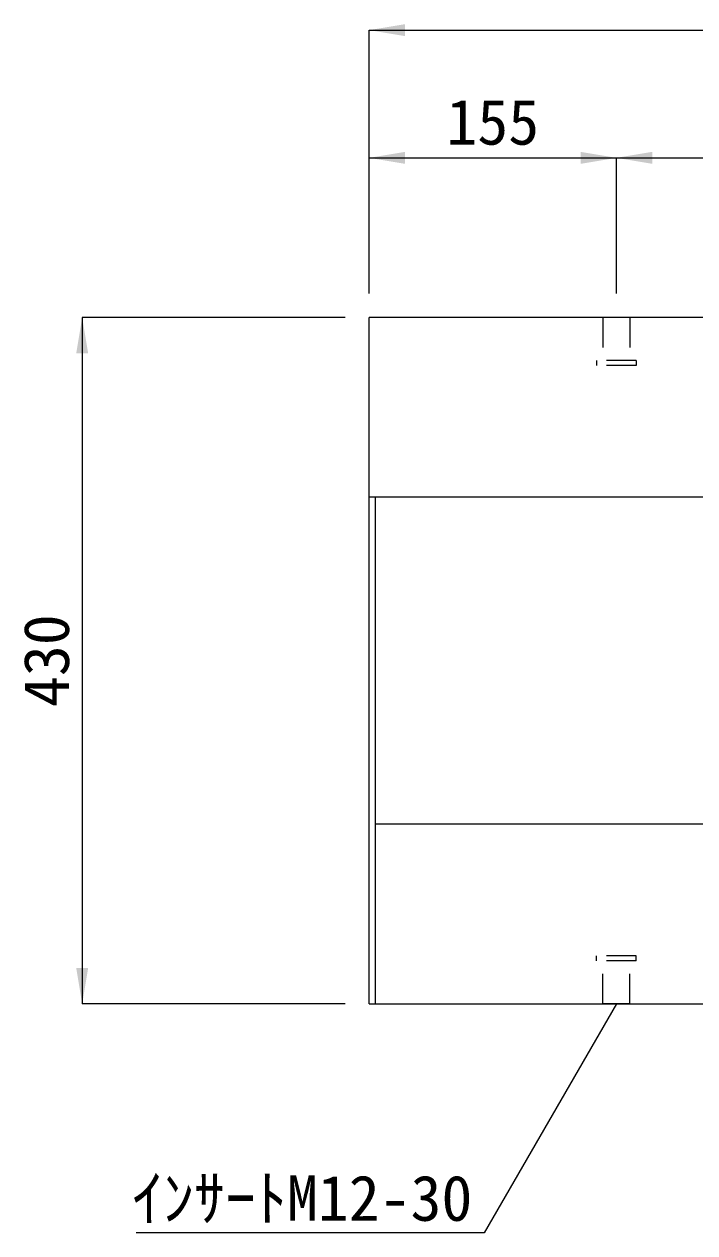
# Model space of a CAD drawing. Units: millimetres at full size. Extents: x 50430 to 101606, y 69050 to 91573.
# Drawn here: x 55766 to 56186, y 71995 to 72752 of the extents above; entities that cross this region are included whole.
import ezdxf
from ezdxf.enums import TextEntityAlignment as Align

# ---------------------------------------------------------------- set-up
doc = ezdxf.new("R2010")
doc.units = ezdxf.units.MM
doc.header["$LTSCALE"] = 50
doc.linetypes.add('USER1', pattern=[0.675, 0.375, -0.3])
for name, color, linetype, lineweight in [('インサート', 3, 'USER1', 9), ('寸法線', 7, 'Continuous', 13), ('本体', 2, 'Continuous', 9)]:
    doc.layers.add(name, color=color, linetype=linetype, lineweight=lineweight)
doc.styles.add('ＭＳ ゴシック', font='')
doc.styles.get('ＭＳ ゴシック').set_extended_font_data('MS Gothic')

# ---------------------------------------------------------------- blocks, each defined once
blk = doc.blocks.new('filled_arrow')
at = {"color": 0, "linetype": 'Continuous', "lineweight": -2}
blk.add_solid([(7.5, 1.25), (0, 0), (7.5, -1.25)], dxfattribs=at)

msp = doc.modelspace()

# ---------------------------------------------------------------- linework, layer by layer
at = {"layer": 'インサート'}
for p, q in [((56145.66, 72568.64), (56128.66, 72568.64)), ((56128.66, 72568.64), (56128.66, 72541.64)), ((56145.66, 72568.64), (56145.66, 72541.64)), ((56149.66, 72541.64), (56124.66, 72541.64)), ((56124.66, 72541.64), (56124.66, 72538.63)), ((56149.66, 72538.63), (56124.66, 72538.63)), ((56149.66, 72541.64), (56149.66, 72538.63)), ((56149.66, 72168.64), (56124.66, 72168.64)), ((56124.66, 72165.63), (56124.66, 72168.64)), ((56149.66, 72165.63), (56124.66, 72165.63)), ((56128.66, 72138.64), (56128.66, 72165.63)), ((56145.66, 72138.64), (56145.66, 72165.63)), ((56149.66, 72165.63), (56149.66, 72168.64)), ((56145.66, 72138.64), (56128.66, 72138.64))]:
    msp.add_line(p, q, dxfattribs=at)
at = {"layer": '寸法線', "lineweight": 9}
for p, q in [((55982.16, 72748.64), (56980.16, 72748.64)), ((55982.16, 72583.64), (55982.16, 72748.64)), ((55982.16, 72668.64), (56137.16, 72668.64)), ((55982.16, 72583.64), (55982.16, 72668.64)), ((56137.16, 72583.64), (56137.16, 72668.64)), ((56137.16, 72668.64), (56825.16, 72668.64)), ((56137.16, 72583.64), (56137.16, 72668.64)), ((55802.16, 72568.64), (55802.16, 72138.64)), ((55967.16, 72568.64), (55802.16, 72568.64)), ((55967.16, 72138.64), (55802.16, 72138.64))]:
    msp.add_line(p, q, dxfattribs=at)
msp.add_lwpolyline([(56137.16, 72138.64), (56054.33, 71995.17), (55835.92, 71995.17)], dxfattribs=at)
at = {"layer": '本体', "lineweight": 20}
for p, q in [((56980.16, 72568.64), (55982.16, 72568.64)), ((55982.16, 72138.64), (55982.16, 72568.64)), ((55982.16, 72138.64), (56980.16, 72138.64))]:
    msp.add_line(p, q, dxfattribs=at)
at = {"layer": '本体'}
for p, q in [((56980.16, 72456.14), (55982.16, 72456.14)), ((56976.16, 72251.14), (55986.16, 72251.14))]:
    msp.add_line(p, q, dxfattribs=at)
at = {"layer": '本体', "color": 4, "lineweight": 5}
msp.add_line((55986.16, 72138.64), (55986.16, 72456.14), dxfattribs=at)

# ---------------------------------------------------------------- block references
at = {"layer": '寸法線', "lineweight": 9, "xscale": 3, "yscale": 3}
for p in [(55982.16, 72748.64), (55982.16, 72668.64), (56137.16, 72668.64)]:
    msp.add_blockref('filled_arrow', p, dxfattribs=at)
at = {"layer": '寸法線', "lineweight": 9}
for p, xscale, yscale, rotation in [((56137.16, 72668.64), 3, 3, 180), ((55802.16, 72568.64), 3, 3, 270), ((55802.16, 72138.64), 3, 3, 90), ((56137.16, 72138.64), 0.2, 0.2, 240)]:
    msp.add_blockref('filled_arrow', p, dxfattribs=dict(at, xscale=xscale, yscale=yscale, rotation=rotation))

# ---------------------------------------------------------------- texts
at = {"layer": '寸法線', "style": 'ＭＳ ゴシック'}
msp.add_text('155', height=28.48, dxfattribs=at).set_placement((56059.66, 72691.14), align=Align.MIDDLE_CENTER)
msp.add_text('430', height=28.48, rotation=90, dxfattribs=at).set_placement((55779.66, 72353.64), align=Align.MIDDLE_CENTER)
msp.add_text('ｲﾝｻｰﾄM12-30', height=28.48, dxfattribs=at).set_placement((56046.83, 72031.17), align=Align.TOP_RIGHT)

doc.saveas('drawing.dxf')
